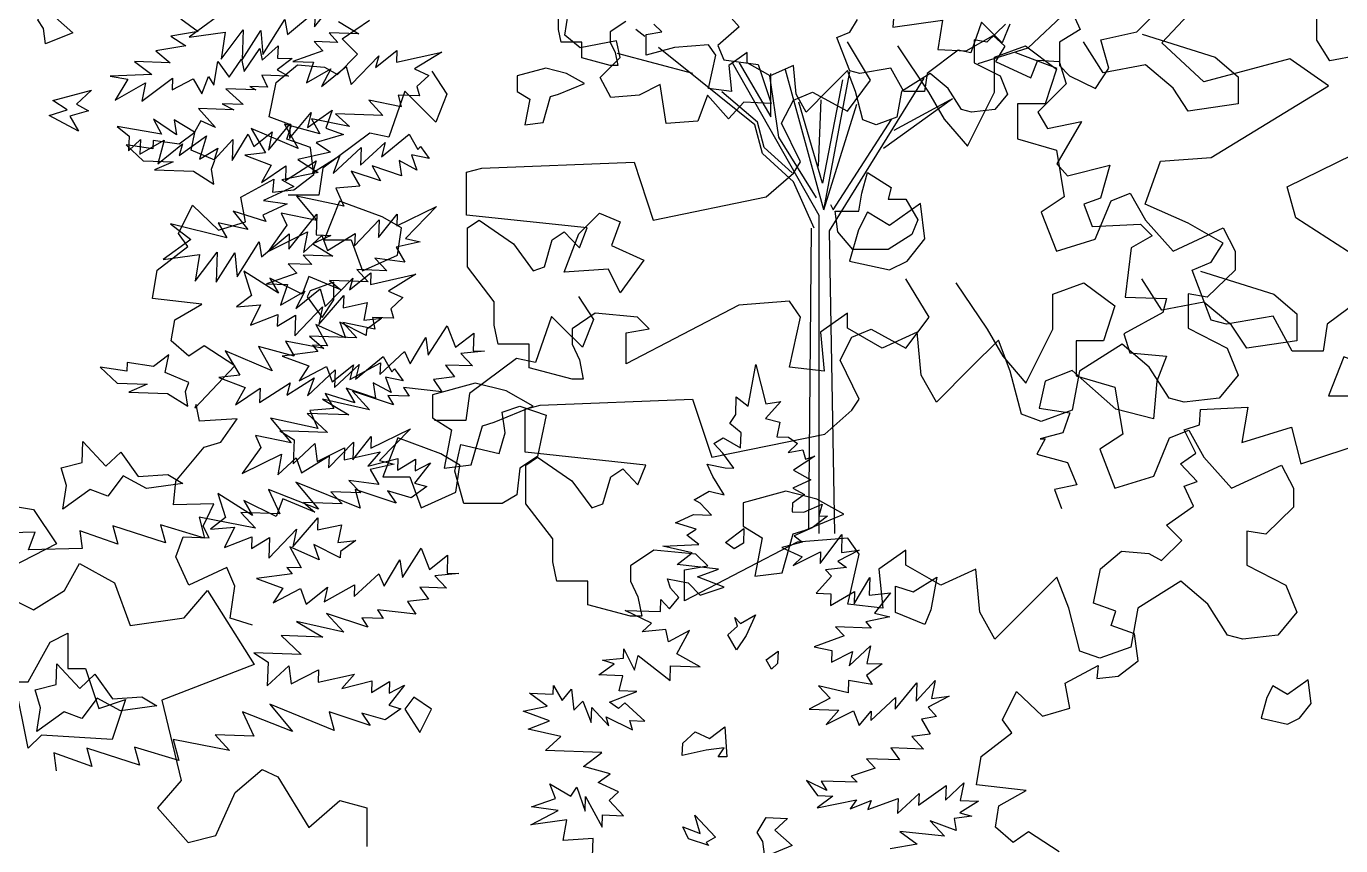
# Model space of a CAD drawing. Header units: inches. Extents: x -11 to 128, y 7 to 56.
# Drawn here: x 47.444 to 47.972, y 22.589 to 22.917 of the extents above; entities that cross this region are included whole.
import ezdxf

# ---------------------------------------------------------------- set-up
doc = ezdxf.new("R2010")
doc.units = ezdxf.units.IN
doc.header["$MEASUREMENT"] = 0
doc.layers.add('CAY', color=94, linetype='Continuous')
doc.layers.add('CAY-3', color=61, linetype='Continuous')
picture_1 = doc.add_image_def('image1.jpg', size_in_pixel=(1680, 1093))

# ---------------------------------------------------------------- blocks, each defined once
blk = doc.blocks.new('A$C76451831')
at = {"layer": 'CAY'}
for p, q in [((4659.2, 1730), (4666, 1767.4)), ((4666, 1767.4), (4675.2, 1732.1)), ((4648.1, 1722.6), (4648.6, 1738.5)), ((4648.6, 1738.5), (4659.2, 1730)), ((4688.4, 1734.4), (4674.7, 1719)), ((4675.2, 1732.1), (4688.4, 1734.4)), ((4642.8, 1714.7), (4648.1, 1722.6)), ((4674.7, 1719), (4687.7, 1715.8)), ((4653, 1706.2), (4642.8, 1714.7)), ((4652.5, 1693), (4653, 1706.2)), ((4687.7, 1715.8), (4685, 1702.8)), ((4628.6, 1696.6), (4636.9, 1701.7)), ((4636.5, 1688.1), (4628.6, 1696.6)), ((4636.9, 1701.7), (4652.5, 1693)), ((4685, 1702.8), (4695.4, 1702.4)), ((4703.4, 1696.7), (4694.9, 1688.8)), ((4695.4, 1702.4), (4703.4, 1696.7)), ((4646.4, 1674.6), (4636.5, 1688.1)), ((4694.9, 1688.8), (4708.2, 1691.1)), ((4718.8, 1685.3), (4699.8, 1672.8)), ((4708.2, 1691.1), (4710.6, 1682.8)), ((4710.6, 1682.8), (4718.8, 1685.3)), ((4627.6, 1667.1), (4622.5, 1678.2)), ((4622.5, 1678.2), (4638.7, 1674.9)), ((4638.7, 1674.9), (4646.4, 1674.6)), ((4699.8, 1672.8), (4715.4, 1664.1)), ((4637.9, 1650.9), (4627.6, 1667.1)), ((4715.4, 1664.1), (4699.3, 1656.9)), ((3957.4, 1648.4), (4019.9, 1637.7)), ((4611, 1646.4), (4624.4, 1654.1)), ((4616.3, 1643.5), (4611, 1646.4)), ((4624.4, 1654.1), (4637.9, 1650.9)), ((4709.5, 1651.1), (4698.8, 1643.4)), ((4699.3, 1656.9), (4709.5, 1651.1)), ((4019.9, 1637.7), (4040.5, 1607.1)), ((4626.4, 1632.7), (4616.3, 1643.5)), ((4698.8, 1643.4), (4698.5, 1635.7)), ((4698.5, 1635.7), (4708.9, 1635.3)), ((4708.9, 1635.3), (4725.5, 1642.4)), ((4725.5, 1642.4), (4722.4, 1632.1)), ((4594.4, 1625.7), (4610.5, 1633.3)), ((4612.8, 1620.1), (4594.4, 1625.7)), ((4610.5, 1633.3), (4626.4, 1632.7)), ((4730.1, 1631.8), (4716.6, 1621.4)), ((4722.4, 1632.1), (4730.1, 1631.8)), ((4604.5, 1614.9), (4612.8, 1620.1)), ((4615, 1606.4), (4604.5, 1614.9)), ((4716.6, 1621.4), (4700.5, 1614.3)), ((4700.5, 1614.3), (4708, 1608.6)), ((4723.6, 1589.4), (4743.1, 1615.5)), ((4743.1, 1615.5), (4742.6, 1599.2)), ((4040.5, 1607.1), (3999.3, 1585.8)), ((4582.8, 1604.8), (4615, 1606.4)), ((4609.3, 1598.9), (4582.8, 1604.8)), ((4708, 1608.6), (4689.3, 1603.8)), ((4689.3, 1603.8), (4707.5, 1595.4)), ((4699.6, 1587.6), (4724, 1599.9)), ((4724, 1599.9), (4723.6, 1589.4)), ((4758.5, 1601.4), (4739.6, 1591.6)), ((4742.6, 1599.2), (4758.5, 1601.4)), ((4047.6, 1565.2), (4061.2, 1589.4)), ((4061.2, 1589.4), (4092.4, 1572.3)), ((4595.8, 1588.5), (4609.3, 1598.9)), ((4632.8, 1584.5), (4595.8, 1588.5)), ((4707.5, 1595.4), (4699.6, 1587.6)), ((4739.6, 1591.6), (4747.1, 1585.9)), ((4587.2, 1575.6), (4605.7, 1572.3)), ((4589.7, 1567.4), (4587.2, 1575.6)), ((4614, 1577.4), (4632.8, 1584.5)), ((4637.7, 1568.4), (4614, 1577.4)), ((4733.7, 1578.2), (4720, 1562.8)), ((4747.1, 1585.9), (4728.4, 1583.8)), ((4728.4, 1583.8), (4733.7, 1578.2)), ((4754.1, 1553.5), (4768.1, 1577)), ((4768.1, 1577), (4767.5, 1561.2)), ((4019.9, 1548.1), (4047.6, 1565.2)), ((4092.4, 1572.3), (4106.6, 1533.9)), ((4154.9, 1541), (4175.6, 1565.2)), ((4175.6, 1565.2), (4217.4, 1499.1)), ((4597.1, 1559), (4589.7, 1567.4)), ((4605.7, 1572.3), (4616.2, 1561)), ((4616.2, 1561), (4637.7, 1568.4)), ((4732.8, 1552), (4754.5, 1564.3)), ((4754.5, 1564.3), (4754.1, 1553.5)), ((3992.2, 1561.6), (4019.9, 1548.1)), ((4580.8, 1546.4), (4581.1, 1557.2)), ((4581.1, 1557.2), (4589, 1548.8)), ((4589, 1548.8), (4597.1, 1559)), ((4720, 1562.8), (4733.1, 1562.4)), ((4733.1, 1562.4), (4732.8, 1552)), ((4767.5, 1561.2), (4786.6, 1563.2)), ((4786.6, 1563.2), (4772.4, 1545.1)), ((4106.6, 1533.9), (4154.9, 1541)), ((4572.7, 1536.2), (4549.1, 1547.5)), ((4549.1, 1547.5), (4580.8, 1546.4)), ((4785.9, 1541.9), (4764.4, 1537.2)), ((4772.4, 1545.1), (4785.9, 1541.9)), ((4564.3, 1528.4), (4572.7, 1536.2)), ((4585.6, 1530.3), (4564.3, 1528.4)), ((4588, 1519.4), (4585.6, 1530.3)), ((4606.9, 1529.6), (4588, 1519.4)), ((4595.3, 1508.7), (4606.9, 1529.6)), ((4769.2, 1531.6), (4737.5, 1532.7)), ((4737.5, 1532.7), (4745, 1524.8)), ((4764.4, 1537.2), (4769.2, 1531.6)), ((4745, 1524.8), (4718.3, 1514.8)), ((4528.9, 1502.9), (4547.6, 1504.9)), ((4547.6, 1504.9), (4547.9, 1513.1)), ((4547.9, 1513.1), (4557.6, 1494.1)), ((4557.6, 1494.1), (4560.8, 1507.2)), ((4560.8, 1507.2), (4589.5, 1484.9)), ((4616.2, 1497.1), (4595.3, 1508.7)), ((4718.3, 1514.8), (4734.1, 1511.6)), ((4734.1, 1511.6), (4733.7, 1501.1)), ((4733.7, 1501.1), (4752.6, 1510.9)), ((4749.5, 1497.9), (4768.7, 1515.8)), ((4752.6, 1510.9), (4749.5, 1497.9)), ((4768.7, 1515.8), (4765.4, 1500)), ((4217.4, 1499.1), (4134.9, 1467.3)), ((4525.8, 1489.8), (4539.3, 1499.8)), ((4539.3, 1499.8), (4528.9, 1502.9)), ((4589.5, 1484.9), (4589.9, 1498)), ((4589.9, 1498), (4616.2, 1497.1)), ((4779, 1499.6), (4765, 1489.2)), ((4765.4, 1500), (4779, 1499.6)), ((4547, 1489.1), (4525.8, 1489.8)), ((4543.8, 1475.6), (4547, 1489.1)), ((4749, 1484.7), (4748.6, 1473.9)), ((4770.2, 1481.3), (4749, 1484.7)), ((4765, 1489.2), (4770.2, 1481.3)), ((4790.7, 1459.3), (4810.1, 1482.6)), ((4809.5, 1466.3), (4826.5, 1484.8)), ((4810.1, 1482.6), (4809.5, 1466.3)), ((4826.5, 1484.8), (4823.2, 1468.6)), ((4463.6, 1473.4), (4484.8, 1472.7)), ((4479.5, 1462), (4463.6, 1473.4)), ((4484.8, 1472.7), (4485.1, 1480.4)), ((4485.1, 1480.4), (4492.8, 1466.9)), ((4492.8, 1466.9), (4501.3, 1477.1)), ((4501.3, 1477.1), (4503.4, 1458.4)), ((4535.3, 1465.5), (4559.7, 1475)), ((4559.7, 1475), (4543.8, 1475.6)), ((4722.1, 1480.2), (4732.6, 1469)), ((4748.6, 1473.9), (4722.1, 1480.2)), ((4769, 1449.1), (4791.1, 1469.7)), ((4791.1, 1469.7), (4790.7, 1459.3)), ((4839.1, 1470.7), (4820.2, 1461)), ((4823.2, 1468.6), (4839.1, 1470.7)), ((4134.9, 1467.3), (4152, 1395.3)), ((4458, 1457.3), (4479.5, 1462)), ((4503.4, 1458.4), (4511.4, 1466.3)), ((4511.4, 1466.3), (4518.8, 1447.4)), ((4518.8, 1447.4), (4519.3, 1460.6)), ((4519.3, 1460.6), (4534.6, 1444.2)), ((4543.3, 1459.7), (4535.3, 1465.5)), ((4548.9, 1465), (4543.3, 1459.7)), ((4566.9, 1448.5), (4548.9, 1465)), ((4732.6, 1469), (4713.7, 1459.2)), ((4713.7, 1459.2), (4740.4, 1458.3)), ((4740.4, 1458.3), (4729, 1445.5)), ((4820.2, 1461), (4827.6, 1452.5)), ((4481.7, 1448.7), (4458, 1457.3)), ((4462.4, 1441.3), (4481.7, 1448.7)), ((4534.6, 1444.2), (4532.2, 1452.4)), ((4532.2, 1452.4), (4555.8, 1440.7)), ((4555.8, 1440.7), (4553.3, 1449)), ((4553.3, 1449), (4566.9, 1448.5)), ((4729, 1445.5), (4753.5, 1457.8)), ((4753.5, 1457.8), (4758.5, 1444.5)), ((4758.5, 1444.5), (4769.3, 1457.3)), ((4769.3, 1457.3), (4769, 1449.1)), ((4827.6, 1452.5), (4814.4, 1450.3)), ((4814.4, 1450.3), (4822.1, 1436.9)), ((4491.7, 1434.8), (4462.4, 1441.3)), ((4478.1, 1422.1), (4491.7, 1434.8)), ((4822.1, 1436.9), (4805.7, 1434.7)), ((4805.7, 1434.7), (4816.2, 1423.5)), ((4786.8, 1424.5), (4794.5, 1413.8)), ((4816.2, 1423.5), (4786.8, 1424.5)), ((4528.3, 1420.4), (4478.1, 1422.1)), ((4512, 1407.8), (4528.3, 1420.4)), ((4794.5, 1413.8), (4765.1, 1414.8)), ((4765.1, 1414.8), (4773, 1406.4)), ((4200.3, 1384.7), (4224.5, 1405.3)), ((4224.5, 1405.3), (4238.7, 1398.8)), ((4535.8, 1401.5), (4512, 1407.8)), ((4525.1, 1393.7), (4535.8, 1401.5)), ((4773, 1406.4), (4751.5, 1399.4)), ((4751.5, 1399.4), (4756.7, 1393.8)), ((4152, 1395.3), (4130.8, 1371.1)), ((4238.7, 1398.8), (4266.4, 1353.4)), ((4487, 1379.2), (4482, 1392.5)), ((4482, 1392.5), (4500.7, 1381.4)), ((4500.7, 1381.4), (4505.9, 1389.4)), ((4505.9, 1389.4), (4513.4, 1367.9)), ((4543.4, 1385.4), (4525.1, 1393.7)), ((4711.4, 1395.4), (4721.4, 1381.9)), ((4729.7, 1386.6), (4711.4, 1395.4)), ((4724.6, 1394.9), (4729.7, 1386.6)), ((4756.7, 1393.8), (4724.6, 1394.9)), ((4811.7, 1373.3), (4836.3, 1391)), ((4835.9, 1377.9), (4852.3, 1393.2)), ((4836.3, 1391), (4835.9, 1377.9)), ((4852.3, 1393.2), (4849, 1377.4)), ((4183.2, 1346.3), (4200.3, 1384.7)), ((4266.4, 1353.4), (4294.1, 1377.6)), ((4294.1, 1377.6), (4318.3, 1371.1)), ((4465.5, 1371.8), (4487, 1379.2)), ((4513.4, 1367.9), (4513.8, 1381)), ((4513.8, 1381), (4528.7, 1353.7)), ((4535, 1377.5), (4543.4, 1385.4)), ((4547.7, 1363.9), (4535, 1377.5)), ((4735, 1381.4), (4721, 1371)), ((4721, 1371), (4756.1, 1378)), ((4721.4, 1381.9), (4735, 1381.4)), ((4756.1, 1378), (4750.4, 1370)), ((4750.4, 1370), (4769.3, 1377.5)), ((4766.3, 1369.4), (4793.3, 1379.4)), ((4769.3, 1377.5), (4766.3, 1369.4)), ((4792.9, 1365.8), (4812.1, 1383.7)), ((4793.3, 1379.4), (4792.9, 1365.8)), ((4812.1, 1383.7), (4811.7, 1373.3)), ((4865.3, 1376.9), (4848.6, 1366.6)), ((4849, 1377.4), (4865.3, 1376.9)), ((4130.8, 1371.1), (4158.5, 1339.9)), ((4318.3, 1371.1), (4318.3, 1336.3)), ((4464.9, 1355.9), (4489.4, 1368.7)), ((4489.4, 1368.7), (4465.5, 1371.8)), ((4528.7, 1353.7), (4529.1, 1364.6)), ((4529.1, 1364.6), (4547.7, 1363.9)), ((4848.6, 1366.6), (4859.4, 1363.5)), ((4497.2, 1360.3), (4464.9, 1355.9)), ((4493.9, 1341.8), (4497.2, 1360.3)), ((4822.1, 1359.3), (4834.8, 1345.7)), ((4845.4, 1350.8), (4822.1, 1359.3)), ((4859.4, 1363.5), (4843.5, 1361.3)), ((4843.5, 1361.3), (4845.4, 1350.8)), ((4158.5, 1339.9), (4183.2, 1346.3)), ((4520.7, 1343.6), (4493.9, 1341.8)), ((4520.1, 1327.3), (4520.7, 1343.6)), ((4834.8, 1345.7), (4795, 1349.9)), ((4795, 1349.9), (4810.5, 1338.4)), ((4810.5, 1338.4), (4786.3, 1334.3)), ((5556.4, 673.5), (5571.9, 662.1)), ((5571.9, 662.1), (5547.7, 658)), ((5561, 649.3), (5534.1, 644.8)), ((5547.7, 658), (5561, 649.3)), ((5613.2, 626.2), (5627.1, 647)), ((5627.1, 647), (5629.4, 636.5)), ((5629.4, 636.5), (5643.5, 649.2)), ((5643.5, 649.2), (5643.1, 638.3)), ((5515.2, 635.1), (5530.7, 623.7)), ((5546.9, 634), (5515.2, 635.1)), ((5534.1, 644.8), (5546.9, 634)), ((5586.1, 614), (5589.5, 635.2)), ((5589.5, 635.2), (5599.9, 621.2)), ((5599.9, 621.2), (5610.9, 637.2)), ((5610.9, 637.2), (5613.2, 626.2)), ((5656.2, 637.9), (5642.7, 627.9)), ((5643.1, 638.3), (5656.2, 637.9)), ((5530.7, 623.7), (5493.4, 622.2)), ((5642.7, 627.9), (5652.9, 622.1)), ((5493.4, 622.2), (5509.2, 619.4)), ((5509.2, 619.4), (5497.7, 600.8)), ((5497.7, 600.8), (5525, 616.1)), ((5521.7, 599.9), (5549.1, 620.3)), ((5525, 616.1), (5521.7, 599.9)), ((5549.1, 620.3), (5548.8, 609.9)), ((5548.8, 609.9), (5567.7, 619.6)), ((5567.7, 619.6), (5575.4, 606.2)), ((5575.4, 606.2), (5581.3, 621.9)), ((5581.3, 621.9), (5586.1, 614)), ((5618.2, 612.9), (5623.5, 610)), ((5634, 612.3), (5618.2, 612.9)), ((5629, 622.9), (5634, 612.3)), ((5652.9, 622.1), (5629, 622.9)), ((2334.4, 569.5), (2369.4, 602.2)), ((5596.8, 610.9), (5612.2, 596.8)), ((5623.5, 610), (5596.8, 610.9)), ((5603.9, 592.1), (5572.2, 593.2)), ((5572.2, 593.2), (5587.5, 576.3)), ((5612.2, 596.8), (5593.6, 597.4)), ((5593.6, 597.4), (5603.9, 592.1)), ((5653.7, 566.3), (5673.1, 589.7)), ((5669.9, 576.2), (5691.8, 591.7)), ((5673.1, 589.7), (5669.9, 576.2)), ((5691.8, 591.7), (5686.2, 575.6)), ((1991.5, 579.5), (1983.4, 586)), ((5499.6, 577.1), (5510.2, 568.6)), ((5539.2, 570.3), (5499.6, 577.1)), ((5552.8, 569.8), (5532, 583.7)), ((5532, 583.7), (5539.2, 570.3)), ((5568.7, 572), (5550.5, 583.1)), ((5550.5, 583.1), (5552.8, 569.8)), ((5574.5, 582.2), (5568.7, 572)), ((5587.5, 576.3), (5574.5, 582.2)), ((5634.8, 556.1), (5654.2, 579.4)), ((5654.2, 579.4), (5653.7, 566.3)), ((2034.5, 546.7), (1966.9, 564.4)), ((2041.2, 539.6), (2003.7, 569.7)), ((2289.6, 555.4), (2334.4, 569.5)), ((2323, 565.2), (2360, 551.4)), ((5510.2, 568.6), (5509.7, 555.5)), ((5509.7, 555.5), (5520.5, 565.5)), ((5520.5, 565.5), (5520, 552.4)), ((5520, 552.4), (5541.7, 564.8)), ((5541.7, 564.8), (5536, 543.7)), ((5554.9, 551.2), (5579.5, 568.9)), ((5579.5, 568.9), (5573.3, 547.8)), ((5586.4, 547.4), (5602.9, 565.4)), ((5602.3, 546.8), (5616.7, 570.3)), ((5602.9, 565.4), (5602.3, 546.8)), ((5616.7, 570.3), (5621.8, 559.3)), ((5621.8, 559.3), (5638.1, 572.3)), ((5638.1, 572.3), (5634.8, 556.1)), ((5701.9, 570.1), (5677.6, 562.8)), ((5686.2, 575.6), (5701.9, 570.1)), ((2147.3, 419.7), (2069.9, 556)), ((2075.8, 556.2), (2104.1, 507.8)), ((5536, 543.7), (5557.9, 561.5)), ((5557.9, 561.5), (5554.9, 551.2)), ((5573.3, 547.8), (5589.5, 557.7)), ((5589.5, 557.7), (5586.4, 547.4)), ((5690.5, 554.2), (5661.2, 547.5)), ((5677.6, 562.8), (5690.5, 554.2)), ((2102.9, 544.4), (2111.2, 489.7)), ((2104.1, 507.8), (2104.1, 546.7)), ((2151.6, 424.8), (2117.3, 549.9)), ((2151.6, 424.8), (2175, 548.1)), ((2156.8, 405.9), (2241.3, 542.4)), ((5661.2, 547.5), (5679.4, 536)), ((2089.9, 500.7), (2041.2, 539.6)), ((2092.3, 503.1), (2060.4, 530.2)), ((2168.2, 540.8), (2150.5, 448.4)), ((5679.4, 536), (5647, 529.4)), ((5647, 529.4), (5657.7, 523.6)), ((5683.6, 539.8), (5680.1, 515.6)), ((2150.5, 448.4), (2129.2, 520.8)), ((2146.9, 463.7), (2149.3, 523.1)), ((2151.6, 424.8), (2181.2, 519.2)), ((2205.1, 479.9), (2266.8, 524.3)), ((2214.5, 496), (2264.5, 523.1)), ((5657.7, 523.6), (5630.5, 510.9)), ((5651.7, 507.9), (5630, 497.8)), ((5630.5, 510.9), (5651.7, 507.9)), ((5680.1, 515.6), (5652.4, 515.6)), ((2096.6, 475.1), (2089.9, 500.7)), ((2098.2, 480.3), (2092.3, 503.1)), ((2159.9, 424.8), (2212.2, 505.4)), ((5632.6, 492.3), (5603.4, 501.4)), ((5603.4, 501.4), (5616.4, 485.1)), ((5630, 497.8), (5632.6, 492.3)), ((5653, 467.5), (5678.1, 498.8)), ((5678.1, 498.8), (5677.5, 480.3)), ((2111.2, 489.7), (2144.6, 435.4)), ((5597.6, 477.6), (5547.3, 490.2)), ((5547.3, 490.2), (5565.4, 476)), ((5589.9, 491), (5597.6, 477.6)), ((5616.4, 485.1), (5589.9, 491)), ((2124.5, 449.6), (2096.6, 475.1)), ((2123.3, 457.8), (2098.2, 480.3)), ((5565.4, 476), (5540.7, 458.3)), ((5606.8, 442.8), (5626.5, 473.9)), ((5626.5, 473.9), (5628.7, 460.7)), ((5628.7, 460.7), (5653.5, 481.1)), ((5653.5, 481.1), (5653, 467.5)), ((5690.6, 479.8), (5674.5, 472.2)), ((5674.5, 472.2), (5692.6, 461.1)), ((5677.5, 480.3), (5690.6, 479.8)), ((5540.7, 458.3), (5573.1, 462.6)), ((5569.5, 438.7), (5589, 464.8)), ((5573.1, 462.6), (5569.5, 438.7)), ((5589, 464.8), (5588.1, 438)), ((5588.1, 438), (5604.8, 464.2)), ((5604.8, 464.2), (5606.8, 442.8)), ((5665.9, 462.1), (5673.8, 453.6)), ((5692.6, 461.1), (5665.9, 462.1)), ((2143, 408.3), (2124.5, 449.6)), ((5652.5, 454.4), (5660.4, 445.9)), ((5673.8, 453.6), (5652.5, 454.4)), ((5660.4, 445.9), (5633.3, 436.5)), ((5633.3, 436.5), (5651.9, 435.8)), ((5651.9, 435.8), (5645.8, 417.4)), ((5685.6, 416.1), (5710.5, 441.5)), ((5707.5, 431.2), (5726.6, 446.4)), ((5710.5, 441.5), (5707.5, 431.2)), ((5726.6, 446.4), (5726.2, 435.9)), ((5726.2, 435.9), (5766.8, 445)), ((5766.8, 445), (5742.3, 429.9)), ((2157.5, 429.5), (2159.9, 424.8)), ((5645.8, 417.4), (5667.5, 429.8)), ((5659.3, 414.3), (5681.2, 432.1)), ((5667.5, 429.8), (5659.3, 414.3)), ((5681.2, 432.1), (5685.6, 416.1)), ((5742.3, 429.9), (5755.2, 424.1)), ((5755.2, 424.1), (5744.5, 414)), ((2147.3, 135.4), (2147.3, 419.7)), ((5744.5, 414), (5746.9, 405.8)), ((2138.3, 140.1), (2140.6, 408.3)), ((2161.5, 135.4), (2156.8, 405.9)), ((5701.4, 401.9), (5714.1, 388.3)), ((5730.2, 395.9), (5701.4, 401.9)), ((5746.9, 405.8), (5727.9, 406.4)), ((5727.9, 406.4), (5730.2, 395.9)), ((5714.1, 388.3), (5671.6, 389.8)), ((5671.6, 389.8), (5684.3, 378.5)), ((5596.3, 376.6), (5609.2, 354.8)), ((5638.3, 358.8), (5596.3, 376.6)), ((5625.9, 380.5), (5638.3, 358.8)), ((5657.8, 371.7), (5625.9, 380.5)), ((5650.1, 385.1), (5657.8, 371.7)), ((5684.3, 378.5), (5650.1, 385.1)), ((5712.8, 351.2), (5737.6, 371.6)), ((5737.6, 371.6), (5745.2, 357.8)), ((5609.2, 354.8), (5590.5, 352.7)), ((5590.5, 352.7), (5614.2, 343.7)), ((5669.7, 336.4), (5694.5, 359.5)), ((5694, 343.7), (5716, 364.2)), ((5694.5, 359.5), (5694, 343.7)), ((5716, 364.2), (5712.8, 351.2)), ((5755.4, 349.7), (5739.6, 353)), ((5739.6, 353), (5744.6, 339.2)), ((5745.2, 357.8), (5747.6, 360.4)), ((5747.6, 360.4), (5755.4, 349.7)), ((5614.2, 343.7), (5605.5, 328.2)), ((5605.5, 328.2), (5627.4, 343.3)), ((5626.9, 330.2), (5654.2, 347.8)), ((5627.4, 343.3), (5626.9, 330.2)), ((5651.2, 337), (5675.7, 352.5)), ((5654.2, 347.8), (5651.2, 337)), ((5675.7, 352.5), (5669.7, 336.4)), ((5730.8, 334.2), (5704.4, 343.3)), ((5704.4, 343.3), (5712.1, 329.9)), ((5744.6, 339.2), (5728.6, 347.9)), ((5728.6, 347.9), (5730.8, 334.2)), ((5712.1, 329.9), (5685.6, 338.5)), ((5685.6, 338.5), (5693.3, 325.1)), ((5693.3, 325.1), (5672, 323.1)), ((5672, 323.1), (5679.1, 307)), ((5636.8, 316.2), (5655.1, 294.3)), ((5679.1, 307), (5636.8, 316.2)), ((5726.5, 289.5), (5762, 306.9)), ((5762, 306.9), (5734.3, 278.4)), ((5623.2, 300.8), (5628.2, 290.2)), ((5655.1, 294.3), (5623.2, 300.8)), ((5688.7, 271.8), (5710.9, 295)), ((5710.3, 279.2), (5726.9, 299.9)), ((5710.9, 295), (5710.3, 279.2)), ((5726.9, 299.9), (5726.5, 289.5)), ((5628.2, 290.2), (5611.5, 266.8)), ((5611.5, 266.8), (5646.6, 284.1)), ((5646.6, 284.1), (5643.2, 265.7)), ((5664.6, 267.6), (5689.1, 282.7)), ((5689.1, 282.7), (5688.7, 271.8)), ((5643.2, 265.7), (5659.6, 281)), ((5659.6, 281), (5664.6, 267.6)), ((5747.3, 275.2), (5725.9, 270.5)), ((5725.9, 270.5), (5733.6, 257.1)), ((5734.3, 278.4), (5747.3, 275.2)), ((5733.6, 257.1), (5706.9, 260.7)), ((5706.9, 260.7), (5717.4, 249.5)), ((5620.7, 229.3), (5589.6, 249)), ((5589.6, 249), (5596.6, 227.4)), ((5717.4, 249.5), (5690.7, 250.4)), ((5690.7, 250.4), (5700.8, 239.6)), ((5641.9, 228.5), (5613, 242.7)), ((5613, 242.7), (5620.7, 229.3)), ((5647.9, 244.2), (5641.9, 228.5)), ((5676.5, 232.3), (5647.9, 244.2)), ((5700.8, 239.6), (5666.4, 240.8)), ((5666.4, 240.8), (5676.5, 232.3)), ((5596.6, 227.4), (5583.1, 217)), ((5656.8, 201.3), (5679, 227.2)), ((5679, 227.2), (5678.7, 216.4)), ((5583.1, 217), (5604.4, 219)), ((5604.4, 219), (5595.6, 200.7)), ((5635.2, 191.1), (5660.1, 217)), ((5660.1, 217), (5656.8, 201.3)), ((5678.7, 216.4), (5700.1, 221.1)), ((5700.1, 221.1), (5696.9, 205.3)), ((5595.6, 200.7), (5620, 210.3)), ((5620, 210.3), (5619.6, 199.9)), ((5619.6, 199.9), (5635.8, 209.7)), ((5635.8, 209.7), (5635.2, 191.1)), ((5654.1, 201.4), (5664.3, 182.4)), ((5680.4, 189.6), (5654.1, 201.4)), ((5699.1, 191.6), (5675.5, 203.3)), ((5675.5, 203.3), (5680.4, 189.6)), ((5696.9, 205.3), (5713.2, 207)), ((5713.2, 207), (5699.3, 197.1)), ((5754.7, 173.8), (5771.4, 200)), ((5771.4, 200), (5778.9, 181.1)), ((5699.3, 197.1), (5699.1, 191.6)), ((5738.5, 166.2), (5752.5, 189.8)), ((5752.5, 189.8), (5754.7, 173.8)), ((5778.9, 181.1), (5795.2, 193.7)), ((5795.2, 193.7), (5794.7, 177.9)), ((5656, 177.3), (5624.1, 172.9)), ((5651.2, 182.9), (5656, 177.3)), ((5664.3, 182.4), (5651.2, 182.9)), ((5711.5, 156.8), (5733.5, 177.3)), ((5733.5, 177.3), (5738.5, 166.2)), ((5805.1, 177.5), (5783.7, 175.5)), ((5794.7, 177.9), (5805.1, 177.5)), ((5624.1, 172.9), (5647.8, 164.4)), ((5668.6, 150.1), (5687.7, 165.3)), ((5684.6, 152.2), (5711.8, 167.2)), ((5687.7, 165.3), (5684.6, 152.2)), ((5711.8, 167.2), (5711.5, 156.8)), ((5794.2, 164.3), (5770.2, 165.1)), ((5770.2, 165.1), (5778, 154.4)), ((5783.7, 175.5), (5794.2, 164.3)), ((5647.8, 164.4), (5639.2, 151.1)), ((5639.2, 151.1), (5663.7, 163.9)), ((5663.7, 163.9), (5668.6, 150.1)), ((5778, 154.4), (5759.3, 152.4)), ((5723.7, 129.6), (5686.9, 141.7)), ((5686.9, 141.7), (5702.2, 124.9)), ((5766.7, 141.2), (5732.4, 145.1)), ((5732.4, 145.1), (5737.5, 137.3)), ((5759.3, 152.4), (5766.7, 141.2)), ((5702.2, 124.9), (5659.9, 134.5)), ((5659.9, 134.5), (5683.5, 120.6)), ((5737.5, 137.3), (5718.5, 137.9)), ((5718.5, 137.9), (5723.7, 129.6)), ((5646.4, 121.9), (5664.3, 104.9)), ((5683.5, 120.6), (5646.4, 121.9)), ((5621.8, 106.4), (5634.7, 98.2)), ((5664.3, 104.9), (5621.8, 106.4)), ((5634.7, 98.2), (5633.9, 77)), ((5633.9, 77), (5653.1, 94.9)), ((5653.1, 94.9), (5655.3, 78.9)), ((5655.3, 78.9), (5679.7, 91.2)), ((5679.7, 91.2), (5679.3, 80.4)), ((5679.3, 80.4), (5711.8, 87.4)), ((5711.8, 87.4), (5700.4, 74.6)), ((5700.4, 74.6), (5727.4, 81.4)), ((5727.4, 81.4), (5727.1, 71)), ((5727.1, 71), (5743.3, 80.8)), ((5756.7, 77.6), (5742.5, 59.6)), ((5743.3, 80.8), (5742.9, 70.4)), ((5742.9, 70.4), (5756.7, 77.6)), ((5693.7, 37.2), (5636.1, 60.6)), ((5636.1, 60.6), (5656.5, 36.3)), ((5742.5, 59.6), (5753.3, 56.5)), ((5656.5, 36.3), (5611.8, 53.7)), ((5611.8, 53.7), (5621.9, 32)), ((5726, 41.5), (5689.3, 53.7)), ((5689.3, 53.7), (5693.7, 37.2)), ((5739.3, 46.5), (5718.3, 52.7)), ((5718.3, 52.7), (5726, 41.5)), ((5753.3, 56.5), (5739.3, 46.5)), ((5600.2, 19.2), (5549.8, 29.1)), ((5549.8, 29.1), (5554.6, 10.4)), ((5621.9, 32), (5587.1, 33.3)), ((5587.1, 33.3), (5600.2, 19.2)), ((5476.9, 4.9), (5442.9, 17)), ((5442.9, 17), (5445, 1)), ((5472.5, 21.4), (5476.9, 4.9)), ((5519.5, 6.1), (5472.5, 21.4)), ((5515.1, 22.2), (5519.5, 6.1)), ((5554.6, 10.4), (5515.1, 22.2))]:
    blk.add_line(p, q, dxfattribs=at)
for points in [[(4216, 1534.3), (4196, 1540.6), (4200.2, 1569.1), (4192.8, 1586), (4159, 1570.1), (4147.4, 1595.5), (4153.8, 1613.4), (4177, 1612.3), (4171.7, 1622.9), (4181.2, 1642.9), (4145.3, 1641.9), (4147.4, 1663), (4172.8, 1693.5), (4187.5, 1697.8), (4202.3, 1718.9), (4168.5, 1716.7), (4165.4, 1731.5), (4164.3, 1728.3), (4200.2, 1766.3), (4172.8, 1784.2), (4159, 1774.7), (4143.2, 1788.5), (4146.4, 1807.4), (4170.6, 1821.2), (4126.4, 1826.4), (4130.6, 1851.7), (4158, 1872.8), (4149.6, 1884.4), (4162.2, 1909.7), (4185.4, 1887.6), (4209.7, 1895), (4205.5, 1917.1), (4235, 1933), (4233.9, 1921.4), (4252.9, 1923.5), (4270.8, 1937.2), (4267.7, 1961.4), (4246.6, 1968.8), (4250.8, 1981.5), (4230.8, 1988.9), (4237.1, 2019.4), (4256.1, 2035.3), (4280.3, 2033.1), (4291.9, 2026.8), (4309.9, 2044.7), (4296.2, 2058.5), (4320.4, 2075.3)], [(4794, 2138.6), (4788.7, 2069), (4833, 2075.3), (4828.8, 2049), (4854.1, 2047.9), (4878.3, 2061.6), (4888.9, 2052.1), (4880.5, 2038.4), (4912.1, 2023.7), (4918.4, 2039.5), (4937.4, 2038.4), (4943.7, 2018.4), (4918.4, 1993.1), (4926.9, 1978.3), (4957.4, 1984.6), (4935.3, 1946.7), (4944.8, 1936.1), (4982.8, 1945.6), (4974.3, 1916.1), (4959.6, 1910.8), (4966.9, 1890.8), (5010.2, 1892.9), (5020.7, 1882.3), (5001.7, 1871.8), (4996.5, 1827.5), (5033.4, 1826.4), (5030.2, 1813.8), (4995.4, 1794.8), (5000.7, 1777.9), (5033.4, 1774.7), (5024.9, 1752.6), (5021.8, 1718.9), (4988, 1727.3), (4949, 1762.1), (4924.8, 1752.6), (4919.5, 1728.3), (4946.9, 1724.1), (4940.6, 1706.2), (4920.5, 1700.9), (4924.8, 1700.9), (4917.4, 1687.2), (4944.8, 1679.8), (4953.2, 1659.8), (4933.2, 1655.6), (4939.5, 1638.7)], [(4937.4, 1331.5), (4910, 1349.5), (4896.3, 1340), (4880.4, 1353.7), (4883.6, 1372.7), (4907.9, 1386.4), (4863.6, 1391.6), (4867.8, 1417), (4895.2, 1438.1), (4886.8, 1449.7), (4899.4, 1475), (4922.6, 1452.8), (4946.9, 1460.2), (4942.7, 1482.3), (4972.2, 1498.2), (4971.1, 1486.6), (4990.1, 1488.7), (5008, 1502.4), (5004.9, 1526.6), (4983.8, 1534), (4988, 1546.7), (4968, 1554.1), (4974.3, 1584.7), (4993.3, 1600.5), (5017.5, 1598.4), (5029.1, 1592), (5047.1, 1610), (5033.4, 1623.7), (5057.6, 1640.6), (5049.2, 1658.5), (5060.8, 1662.7), (5046, 1678.5), (5059.7, 1688), (5049.2, 1709.1), (5062.9, 1713.3), (5063.9, 1727), (5106.1, 1729.1), (5100.9, 1697.5), (5145.2, 1711.2), (5153.6, 1678.5), (5213.7, 1698.6)], [(4680, 1494.9), (4675.3, 1503.2), (4686, 1511), (4685.6, 1500.1), (4680, 1494.9)], [(1608.5, 596.8), (1583.9, 579.1), (1616.2, 583.4), (1612.6, 559.5), (1632.1, 585.5), (1631.2, 558.8), (1648, 585), (1649.9, 563.6), (1669.6, 594.7), (1671.9, 581.4), (1696.6, 601.9), (1696.1, 588.3), (1721.2, 619.6)], [(1717.6, 593), (1735.8, 581.9), (1709.1, 582.8), (1716.9, 574.4), (1695.7, 575.2), (1703.5, 566.7), (1676.5, 557.2), (1695, 556.6), (1688.9, 538.2), (1710.7, 550.6), (1702.4, 535), (1724.3, 552.8), (1728.8, 536.8), (1753.7, 562.3), (1750.6, 551.9), (1769.7, 567.1), (1769.3, 556.7), (1810, 565.7), (1785.4, 550.7), (1798.4, 544.8), (1787.6, 534.8), (1790, 526.5), (1771, 527.2), (1773.4, 516.7), (1744.6, 522.7), (1757.2, 509.1), (1714.7, 510.6), (1727.4, 499.2), (1693.2, 505.9), (1700.9, 492.5), (1669.1, 501.3), (1681.4, 479.5), (1639.5, 497.3), (1652.3, 475.6), (1633.6, 473.5), (1657.4, 464.5), (1648.7, 449), (1670.5, 464.1), (1670, 450.9), (1697.4, 468.6), (1694.3, 457.8), (1718.8, 473.3), (1712.8, 457.1), (1737.7, 480.3), (1737.1, 464.5), (1759.1, 485), (1755.9, 472), (1780.7, 492.4), (1788.3, 478.5), (1790.7, 481.2), (1798.5, 470.5), (1782.7, 473.7), (1787.7, 460), (1771.7, 468.7), (1773.9, 455), (1747.5, 464.1), (1755.2, 450.7), (1728.8, 459.3), (1736.5, 445.9), (1715.1, 443.9), (1722.2, 427.8), (1680, 437), (1698.2, 415), (1666.3, 421.6), (1671.3, 411), (1654.7, 387.5), (1689.7, 404.9), (1686.3, 386.4), (1702.7, 401.7), (1707.7, 388.4), (1732.3, 403.4), (1731.9, 392.6), (1754, 415.8), (1753.4, 400), (1770, 420.7), (1769.7, 410.3), (1805.2, 427.6), (1777.4, 399.1), (1790.4, 396), (1769, 391.3), (1776.7, 377.8), (1750.1, 381.5), (1760.6, 370.2), (1733.8, 371.2), (1743.9, 360.4), (1709.5, 361.6), (1719.6, 353.1), (1691, 365), (1685, 349.3), (1656.1, 363.5), (1663.8, 350.1), (1632.7, 369.7), (1639.7, 348.2), (1626.2, 337.8), (1647.6, 339.7), (1638.8, 321.5), (1663.1, 331), (1662.7, 320.6), (1679, 330.5), (1678.3, 311.9), (1703.2, 337.8), (1700, 322), (1722.2, 348), (1721.8, 337.1), (1743.2, 341.8), (1740, 326.1), (1756.3, 327.8), (1742.4, 317.8), (1742.2, 312.4), (1718.6, 324.1), (1723.6, 310.3), (1697.2, 322.1), (1707.5, 303.2), (1694.3, 303.7), (1699.1, 298), (1667.2, 293.7), (1691, 285.2), (1682.3, 271.9), (1706.8, 284.6), (1711.8, 270.9), (1730.9, 286.1), (1727.7, 273), (1755, 287.9), (1754.6, 277.5), (1776.6, 298.1), (1781.7, 287), (1795.6, 310.5), (1797.8, 294.6), (1814.6, 320.8), (1822.1, 301.9), (1838.4, 314.5), (1837.8, 298.6), (1848.2, 298.3), (1826.8, 296.3), (1837.3, 285.1), (1813.3, 285.9), (1821.1, 275.2), (1802.5, 273.1), (1809.8, 262), (1775.5, 265.9), (1780.6, 258), (1761.6, 258.7), (1766.8, 250.4), (1730.1, 262.5), (1745.3, 245.7), (1703.1, 255.3), (1726.6, 241.3), (1689.5, 242.6), (1707.5, 225.7), (1664.9, 227.2), (1677.8, 219), (1677, 197.7), (1696.2, 215.6), (1698.4, 199.7), (1722.9, 212), (1722.5, 201.1), (1754.9, 208.2), (1743.6, 195.4), (1770.5, 202.2), (1770.2, 191.8), (1786.4, 201.6), (1786, 191.2), (1799.9, 198.4), (1785.6, 180.3), (1796.4, 177.2), (1782.5, 167.3), (1761.4, 173.5), (1769.1, 162.3), (1732.4, 174.5), (1736.8, 158), (1679.2, 181.3), (1699.6, 157), (1654.9, 174.5), (1665, 152.8), (1630.2, 154), (1643.3, 140), (1592.9, 149.9), (1597.7, 131.1), (1558.2, 142.9), (1562.6, 126.9), (1515.6, 142.2), (1520, 125.7), (1486, 137.8), (1488.1, 121.8), (1440.1, 120.8), (1446.1, 136.4), (1358.1, 134.1)], [(1974.4, 593.1), (1960.6, 583.7), (1960.6, 574.6), (1964.9, 565.2), (1967.3, 553.8), (1960.6, 553.8), (1935.1, 560.5), (1935.1, 574.6), (1916.6, 574.6), (1914.2, 586), (1914.2, 599.8)], [(2314, 590.8), (2297.5, 574.6), (2286.1, 576.6), (2286.1, 556.2), (2309.3, 544.4), (2316, 528.2), (2304.6, 514.5), (2283.7, 512.1), (2274.7, 514.5), (2262.9, 533), (2246.8, 546.7), (2221.2, 530.6), (2216.9, 507.4), (2198.4, 500.7), (2186.6, 505), (2179.9, 530.6), (2172.9, 549.1), (2156.8, 533), (2135.9, 512.1), (2126.9, 528.2), (2124.5, 553.8), (2103.7, 544.4), (2082.9, 556.2), (2082.9, 565.2), (2066.7, 553.8), (2069.1, 530.6), (2048.3, 533), (2054.9, 562.8), (2048.3, 572.3), (2018, 569.9), (1992.8, 562.8), (1992.8, 581.3), (2006.6, 583.7), (1999.5, 590.8)]]:
    blk.add_lwpolyline(points, dxfattribs=at)
for points in [[(4784.5, 1915.2), (4800.4, 1915.2), (4810.9, 1896.7), (4805.6, 1883.5), (4784.5, 1870.3), (4752.8, 1870.3), (4739.6, 1886.1), (4737, 1904.6), (4758.1, 1904.6), (4760.8, 1920.5), (4766, 1939), (4787.2, 1925.7)], [(4507.9, 1884.3), (4526.4, 1902.8), (4544.9, 1894.9), (4536.9, 1873.7), (4566, 1860.5), (4544.9, 1831.5), (4534.3, 1852.6), (4494.7, 1850)], [(4267.5, 1833.2), (4264.9, 1827.9), (4278.1, 1809.4), (4288.7, 1825.2), (4288.7, 1841.1)], [(4396.9, 1672), (4402.2, 1695.8), (4436.5, 1687.9), (4441.8, 1706.3), (4439.1, 1724.8), (4455, 1730.1), (4478.7, 1722.2), (4470.8, 1685.2), (4455, 1674.7), (4452.3, 1650.9), (4439.1, 1643), (4404.8, 1643)], [(4639.1, 1608.3), (4655.4, 1620.8), (4655, 1607.7), (4646.6, 1602.6)], [(4791, 1545.5), (4791, 1569.3), (4806.8, 1564), (4827.9, 1577.2), (4822.7, 1548.1), (4817.4, 1534.9)], [(4641.2, 1525.7), (4649.6, 1533.5), (4647.2, 1541.3), (4652.4, 1535.7), (4665.8, 1543.4), (4657.5, 1525.1), (4648.9, 1512.3)], [(4035, 1519.2), (4050.8, 1527.2), (4050.8, 1495.5), (4066.6, 1495.5), (4078.5, 1459.8), (4102.3, 1467.8), (4090.4, 1432.1), (4027.1, 1436.1), (4015.2, 1424.2), (4003.3, 1483.6), (4015.2, 1483.6)], [(5162.8, 1464.3), (5160.2, 1485.4), (5141.7, 1472.2), (5128.5, 1480.1), (5123.3, 1469.6), (5118, 1451.1), (5141.7, 1445.8), (5152.3, 1451.1)], [(4376, 1459.3), (4360.2, 1469.9), (4352.3, 1459.3), (4365.5, 1438.2)], [(4640.1, 1416.5), (4632.4, 1416.7), (4637.7, 1424.7), (4621.8, 1422.5), (4600.3, 1417.9), (4600.7, 1428.7), (4611.9, 1438.8), (4624.8, 1432.9), (4638.3, 1443.3)], [(4624.2, 1337.2), (4605.8, 1343.3), (4600.8, 1353.9), (4616.4, 1347.9), (4611.6, 1364.4), (4629.9, 1344.7), (4621.6, 1340)], [(4672.4, 1341), (4667.2, 1348.9), (4675.4, 1362.2), (4694.4, 1361.5), (4683.1, 1351), (4698.5, 1337.4), (4674.2, 1327.3)], [(5433.8, 664.7), (5428.6, 672.6), (5436.8, 685.9), (5455.8, 685.2), (5444.5, 674.7), (5459.9, 661), (5435.5, 651)], [(2392.2, 660), (2385.5, 671.4), (2369.4, 671.4), (2369.4, 643.8), (2352.9, 632), (2336.8, 636.8), (2343.9, 609.2), (2371.4, 606.9), (2380.8, 586), (2362.3, 574.6), (2362.3, 553.8), (2371.4, 544.4), (2394.6, 533), (2406.4, 551.4), (2399.3, 576.6), (2431.5, 583.7), (2445.3, 597.4), (2422.5, 613.6), (2415.4, 636.8), (2389.8, 630.1)], [(5441.9, 600.5), (5476.7, 609.7), (5463.1, 597), (5473.8, 591.2), (5457.3, 586.3), (5465, 572.9), (5438.7, 587), (5454.8, 591.9)], [(1603.8, 461), (1606.8, 469), (1585.8, 477.9), (1589, 493.7), (1575.1, 483.3), (1551.6, 486.8), (1551.4, 479.1), (1527.5, 482.7), (1542.8, 468.5), (1569.5, 467.6), (1553, 460.5), (1587.8, 459.2), (1606, 447.7)], [(5560.6, 340.2), (5563.6, 348.2), (5542.6, 357.1), (5545.9, 372.9), (5532, 362.5), (5508.5, 366), (5508.2, 358.3), (5484.4, 361.9), (5499.7, 347.7), (5526.4, 346.8), (5509.9, 339.7), (5544.7, 338.5), (5562.9, 327)], [(1474.2, 178.1), (1469.4, 194.1), (1488.1, 198.9), (1488.8, 217.4), (1509.3, 195.4), (1522.9, 208.1), (1538.4, 186.2), (1564.8, 188), (1578.1, 179.9), (1545.8, 175.6), (1524.8, 186.7), (1511.1, 168.6), (1495.4, 174.6), (1470.8, 156.9)], [(1809, 206.5), (1770.6, 220.7), (1757.1, 185.9), (1781.3, 185.9), (1791.3, 158.2), (1822.5, 172.3), (1826.1, 196.5)], [(5431.1, 57.3), (5426.2, 73.3), (5445, 78.1), (5445.6, 96.7), (5466.2, 74.6), (5479.7, 87.3), (5495.3, 65.5), (5521.6, 67.3), (5535, 59.1), (5502.6, 54.8), (5481.7, 65.9), (5467.9, 47.8), (5452.3, 53.8), (5427.7, 36.1)]]:
    blk.add_lwpolyline(points, close=True, dxfattribs=at)
at = {"layer": 'CAY-3'}
for p, q in [((6416.3, 659.8), (6481.8, 639.1)), ((6173.4, 618.5), (6152.8, 652.7)), ((6197.6, 649.2), (6225.3, 607.9)), ((6284.2, 639.1), (6312, 649.2)), ((6312, 649.2), (6339.7, 628.5)), ((6381.5, 625), (6363.8, 652.7)), ((6284.2, 607.9), (6284.2, 639.1)), ((6481.8, 639.1), (6502.4, 621.4)), ((2453.9, 573.9), (2509.3, 632.9)), ((5780.9, 626.5), (5794.5, 605.9)), ((6339.7, 628.5), (6329.6, 597.3)), ((6419.3, 632.1), (6381.5, 625)), ((6444, 611.4), (6419.3, 632.1)), ((6152.8, 590.8), (6173.4, 618.5)), ((6457.6, 590.8), (6444, 611.4)), ((6502.4, 621.4), (6502.4, 597.3)), ((5756.9, 608.7), (5742.6, 567.5)), ((5766.8, 598.8), (5756.9, 608.7)), ((5794.5, 605.9), (5784.5, 581.1)), ((6093.8, 580.2), (6104.4, 600.8)), ((6104.4, 600.8), (6121.5, 607.9)), ((6121.5, 607.9), (6152.8, 590.8)), ((6225.3, 607.9), (6239.4, 583.7)), ((6260.1, 559.5), (6284.2, 607.9)), ((5784.5, 581.1), (5766.8, 598.8)), ((6304.9, 597.3), (6304.9, 566)), ((6329.6, 597.3), (6304.9, 597.3)), ((6502.4, 597.3), (6457.6, 590.8)), ((6110.9, 545.4), (6093.8, 580.2)), ((6239.4, 583.7), (6260.1, 559.5)), ((2491.6, 539.1), (2453.9, 573.9)), ((5725.5, 571.1), (5683.6, 539.8)), ((5742.6, 567.5), (5725.5, 571.1)), ((6304.9, 566), (6339.7, 556)), ((2568.3, 559.8), (2491.6, 539.1)), ((2603, 535.6), (2568.3, 559.8)), ((6339.7, 556), (6346.7, 514.1)), ((5825.7, 539.8), (5961.9, 545.3)), ((5961.9, 545.3), (5979, 493.4)), ((6104.4, 535.3), (6110.9, 545.4)), ((2498.1, 471.6), (2603, 535.6)), ((5812.2, 536.3), (5825.7, 539.8)), ((5812.2, 497.9), (5812.2, 536.3)), ((6080.2, 514.1), (6104.4, 535.3)), ((6388.6, 510.6), (6405.7, 517.6)), ((6405.7, 517.6), (6419.3, 493.4)), ((5979, 493.4), (6080.2, 514.1)), ((6346.7, 514.1), (6326.1, 500.5)), ((6374.5, 476.3), (6388.6, 510.6)), ((5920.1, 486.4), (5812.2, 497.9)), ((6326.1, 500.5), (6339.7, 465.7)), ((5812.8, 486.4), (5823.4, 493.4)), ((5812.8, 451.6), (5812.8, 486.4)), ((5823.4, 493.4), (5854, 472.2)), ((5888.8, 475.7), (5899.4, 482.8)), ((5899.4, 482.8), (5913, 468.7)), ((5913, 468.7), (5920.1, 486.4)), ((6419.3, 493.4), (6444, 465.7)), ((6444, 465.7), (6488.8, 486.4)), ((6488.8, 486.4), (6499.5, 465.7)), ((2452.7, 468.1), (2498.1, 471.6)), ((5854, 472.2), (5871.7, 448)), ((5881.7, 451.6), (5888.8, 475.7)), ((6339.7, 465.7), (6374.5, 476.3)), ((2439.1, 429.8), (2452.7, 468.1)), ((6499.5, 465.7), (6499.5, 448.6)), ((5836.9, 420.3), (5812.8, 451.6)), ((5871.7, 448), (5881.7, 451.6)), ((6499.5, 448.6), (6474.7, 424.4)), ((2477.5, 412.7), (2439.1, 429.8)), ((6457.6, 427.4), (6457.6, 396.7)), ((6474.7, 424.4), (6457.6, 427.4)), ((2508.7, 395), (2477.5, 412.7)), ((5836.9, 399.6), (5836.9, 420.3)), ((6055.5, 417.4), (5954.9, 364.8)), ((6100.9, 420.9), (6055.5, 417.4)), ((6110.9, 406.7), (6100.9, 420.9)), ((5927.1, 410.3), (5906.5, 396.1)), ((5964.9, 406.7), (5927.1, 410.3)), ((5975.5, 396.1), (5964.9, 406.7)), ((6100.9, 361.9), (6110.9, 406.7)), ((6152.8, 410.3), (6128.6, 393.2)), ((6152.8, 396.7), (6152.8, 410.3)), ((2498.1, 377.9), (2508.7, 395)), ((5840.5, 382.5), (5836.9, 399.6)), ((5906.5, 396.1), (5906.5, 382.5)), ((5954.9, 392.6), (5975.5, 396.1)), ((5954.9, 364.8), (5954.9, 392.6)), ((6128.6, 393.2), (6132.1, 358.4)), ((6184, 379), (6152.8, 396.7)), ((6215.3, 393.2), (6184, 379)), ((6218.8, 354.8), (6215.3, 393.2)), ((6457.6, 396.7), (6492.4, 379)), ((2481, 370.8), (2498.1, 377.9)), ((5868.2, 382.5), (5840.5, 382.5)), ((5868.2, 361.3), (5868.2, 382.5)), ((5906.5, 382.5), (5913, 368.4)), ((6287.8, 386.1), (6263.6, 361.9)), ((6298.4, 358.4), (6287.8, 386.1)), ((6398.6, 382.6), (6360.3, 358.4)), ((6422.8, 361.9), (6398.6, 382.6)), ((6492.4, 379), (6502.4, 354.8)), ((2498.1, 326), (2481, 370.8)), ((2488.6, 369.9), (2554, 349.3)), ((5913, 368.4), (5916.5, 351.3)), ((2245.7, 328.6), (2225, 362.9)), ((2269.8, 359.3), (2297.6, 318)), ((2356.5, 349.3), (2384.2, 359.3)), ((2384.2, 359.3), (2411.9, 338.7)), ((2453.8, 335.1), (2436.1, 362.9)), ((2643.7, 353.7), (2601.9, 322.4)), ((5906.5, 351.3), (5868.2, 361.3)), ((6132.1, 358.4), (6100.9, 361.9)), ((6232.4, 330.6), (6218.8, 354.8)), ((6263.6, 361.9), (6232.4, 330.6)), ((6308.4, 320), (6298.4, 358.4)), ((6360.3, 358.4), (6353.8, 323.6)), ((6440.5, 334.2), (6422.8, 361.9)), ((6502.4, 354.8), (6485.3, 334.2)), ((1932.1, 347.2), (1945.6, 326.5)), ((2356.5, 318), (2356.5, 349.3)), ((2491.5, 342.2), (2453.8, 335.1)), ((2516.3, 321.6), (2491.5, 342.2)), ((2554, 349.3), (2574.7, 331.6)), ((5916.5, 351.3), (5906.5, 351.3)), ((1908, 329.4), (1893.8, 288.2)), ((1917.9, 319.4), (1908, 329.4)), ((2411.9, 338.7), (2401.9, 307.4)), ((2553.5, 329.5), (2511.7, 322.4)), ((2570.6, 298.2), (2553.5, 329.5)), ((2574.7, 331.6), (2574.7, 307.4)), ((6454.1, 330.6), (6440.5, 334.2)), ((6485.3, 334.2), (6454.1, 330.6)), ((1935.6, 301.8), (1917.9, 319.4)), ((1945.6, 326.5), (1935.6, 301.8)), ((2176.7, 310.9), (2193.8, 318)), ((2193.8, 318), (2225, 300.9)), ((2225, 300.9), (2245.7, 328.6)), ((2297.6, 318), (2311.7, 293.8)), ((2332.3, 269.7), (2356.5, 318)), ((2511.7, 322.4), (2498.1, 326)), ((2529.9, 300.9), (2516.3, 321.6)), ((2601.9, 322.4), (2598.3, 298.2)), ((6326.1, 313.5), (6308.4, 320)), ((6353.8, 323.6), (6326.1, 313.5)), ((2166.1, 290.3), (2176.7, 310.9)), ((2377.2, 307.4), (2377.2, 276.1)), ((2401.9, 307.4), (2377.2, 307.4)), ((2574.7, 307.4), (2529.9, 300.9)), ((2598.3, 298.2), (2570.6, 298.2)), ((1876.7, 291.7), (1834.8, 260.5)), ((1893.8, 288.2), (1876.7, 291.7)), ((2183.2, 255.5), (2166.1, 290.3)), ((2311.7, 293.8), (2332.3, 269.7)), ((2377.2, 276.1), (2411.9, 266.1)), ((1834.8, 260.5), (1831.3, 236.3)), ((2411.9, 266.1), (2419, 224.2)), ((1884.4, 246.4), (1898, 249.9)), ((1898, 249.9), (2034.2, 255.5)), ((2034.2, 255.5), (2051.3, 203.6)), ((2176.7, 245.5), (2183.2, 255.5)), ((1831.3, 236.3), (1803.5, 236.3)), ((1884.4, 208.1), (1884.4, 246.4)), ((2152.5, 224.2), (2176.7, 245.5)), ((2051.3, 203.6), (2152.5, 224.2)), ((2419, 224.2), (2398.4, 210.7)), ((2460.9, 220.7), (2478, 227.8)), ((2478, 227.8), (2491.5, 203.6)), ((2446.7, 186.5), (2460.9, 220.7)), ((1992.3, 196.5), (1884.4, 208.1)), ((1885, 196.5), (1895.6, 203.6)), ((1895.6, 203.6), (1926.3, 182.3)), ((2398.4, 210.7), (2411.9, 175.9)), ((2491.5, 203.6), (2516.3, 175.9)), ((1885, 161.7), (1885, 196.5)), ((1961.1, 185.9), (1971.7, 193)), ((1971.7, 193), (1985.3, 178.8)), ((1985.3, 178.8), (1992.3, 196.5)), ((2516.3, 175.9), (2561.1, 196.5)), ((2561.1, 196.5), (2571.7, 175.9)), ((1926.3, 182.3), (1944, 158.2)), ((1954, 161.7), (1961.1, 185.9)), ((2411.9, 175.9), (2446.7, 186.5)), ((2571.7, 175.9), (2571.7, 158.8)), ((1909.2, 130.4), (1885, 161.7)), ((1944, 158.2), (1954, 161.7)), ((2571.7, 158.8), (2547, 134.6)), ((1909.2, 109.8), (1909.2, 130.4)), ((2173.1, 131), (2127.7, 127.5)), ((2183.2, 116.9), (2173.1, 131)), ((2529.9, 137.5), (2529.9, 106.9)), ((2547, 134.6), (2529.9, 137.5)), ((1999.4, 120.4), (1978.8, 106.3)), ((2037.1, 116.9), (1999.4, 120.4)), ((2127.7, 127.5), (2027.1, 75)), ((2225, 120.4), (2200.9, 103.3)), ((2225, 106.9), (2225, 120.4)), ((1912.7, 92.7), (1909.2, 109.8)), ((1978.8, 106.3), (1978.8, 92.7)), ((2027.1, 102.7), (2047.8, 106.3)), ((2047.8, 106.3), (2037.1, 116.9)), ((2173.1, 72.1), (2183.2, 116.9)), ((2256.3, 89.2), (2225, 106.9)), ((2529.9, 106.9), (2564.7, 89.2)), ((2027.1, 75), (2027.1, 102.7)), ((2200.9, 103.3), (2204.4, 68.5)), ((2287.5, 103.3), (2256.3, 89.2)), ((2291.1, 65), (2287.5, 103.3)), ((2360.1, 96.2), (2335.9, 72.1)), ((2370.7, 68.5), (2360.1, 96.2)), ((1940.4, 92.7), (1912.7, 92.7)), ((1940.4, 71.5), (1940.4, 92.7)), ((1978.8, 92.7), (1985.3, 78.5)), ((2470.9, 92.7), (2432.6, 68.5)), ((2495.1, 72.1), (2470.9, 92.7)), ((2564.7, 89.2), (2574.7, 65)), ((1978.8, 61.4), (1940.4, 71.5)), ((1985.3, 78.5), (1988.8, 61.4)), ((2204.4, 68.5), (2173.1, 72.1)), ((2335.9, 72.1), (2304.6, 40.8)), ((2512.8, 44.3), (2495.1, 72.1)), ((1988.8, 61.4), (1978.8, 61.4)), ((2304.6, 40.8), (2291.1, 65)), ((2380.7, 30.2), (2370.7, 68.5)), ((2432.6, 68.5), (2426.1, 33.7)), ((2574.7, 65), (2557.6, 44.3)), ((2526.3, 40.8), (2512.8, 44.3)), ((2557.6, 44.3), (2526.3, 40.8)), ((2398.4, 23.7), (2380.7, 30.2)), ((2426.1, 33.7), (2398.4, 23.7))]:
    blk.add_line(p, q, dxfattribs=at)
for points in [[(6609.6, 640.6), (6584.4, 635.9), (6572.6, 654.4), (6572.6, 679.9)], [(6297.9, 668.5), (6291.2, 652), (6279.4, 663.8), (6272.8, 670.4), (6263.3, 643), (6251.9, 645.3), (6224, 624.5), (6221.6, 608.3), (6203.1, 608.3), (6191.7, 629.2), (6163.8, 624.5), (6154.8, 626.8), (6143.4, 656.7), (6154.8, 661.4), (6161.9, 672.8)], [(6046.5, 676.9), (6056, 666.3), (6037, 649.4), (6042.3, 636.8), (6072.9, 632.6), (6084.5, 597.8), (6060.2, 598.8), (6046.5, 584), (6027.6, 605.1), (6019.1, 581.9), (5990.6, 579.8), (5985.4, 614.6), (5966.4, 605.1), (5941.1, 603), (5931.6, 621), (5949.5, 638.9), (5946.3, 653.7), (5913.6, 647.3), (5899.9, 658.9), (5903.1, 677.9)]]:
    blk.add_lwpolyline(points, dxfattribs=at)
for points in [[(1921.3, 546.7), (1902.8, 551.4), (1877.3, 544.4), (1877.3, 530.6), (1888.7, 523.5), (1884.3, 500.7), (1900.5, 502.7), (1907.1, 525.9), (1914.2, 528.2), (1937.4, 537.7)], [(5736.7, 496.4), (5698.4, 510.5), (5684.8, 475.7), (5709, 475.7), (5719, 448), (5750.3, 462.2), (5753.8, 486.4)], [(6222, 476.6), (6218.1, 508.3), (6190.4, 488.5), (6170.6, 500.4), (6162.6, 484.6), (6154.7, 456.8), (6190.4, 448.9), (6206.2, 456.8)], [(2573.8, 417.4), (2565.9, 445.1), (2684, 503), (2629.2, 460.9), (2621.3, 433.2), (2645.1, 417.4), (2629.2, 381.7)], [(5847.5, 340.7), (5819.8, 347.7), (5781.5, 337.1), (5781.5, 316.5), (5798.6, 305.9), (5792.1, 271.6), (5816.3, 274.6), (5826.3, 309.4), (5836.9, 312.9), (5871.7, 327.1)], [(2654.9, 279), (2616.6, 293.2), (2603, 258.3), (2627.2, 258.3), (2637.2, 230.6), (2668.5, 244.8), (2672, 269)], [(6125.5, 244), (6097.8, 251.1), (6059.5, 240.5), (6059.5, 219.9), (6076.6, 209.2), (6070.1, 175), (6094.3, 178), (6104.3, 212.8), (6114.9, 216.3), (6149.7, 230.5)]]:
    blk.add_lwpolyline(points, close=True, dxfattribs=at)

msp = doc.modelspace()

# ---------------------------------------------------------------- block references
at = {"layer": 'CAY', "xscale": 0.0004489089019145984, "yscale": 0.0004489089019145984, "zscale": 0.0004489089019145984}
for p in [(46.79873, 22.65309), (45.01204, 22.6181), (45.64264, 21.98826)]:
    msp.add_blockref('A$C76451831', p, dxfattribs=at)

# ---------------------------------------------------------------- pictures from other files: only their frames are drawn
image = msp.add_image(picture_1, insert=(12.49661, 7.37723), size_in_units=(74.4025, 48.40591))
image.dxf.flags = 6

doc.saveas('drawing.dxf')
